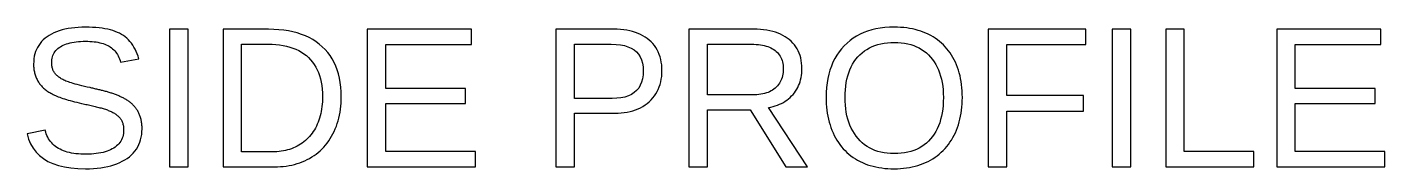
# Model space of a CAD drawing. Extents: x -27 to 133, y -77 to 15.
# Drawn here: x 72.13 to 91.97, y -55.03 to -52.97 of the extents above; entities that cross this region are included whole.
import ezdxf

# ---------------------------------------------------------------- set-up
doc = ezdxf.new("R2010")
doc.units = 0
doc.layers.get('0').update_dxf_attribs({"linetype": 'CONTINUOUS'})

msp = doc.modelspace()

# ---------------------------------------------------------------- linework, layer by layer
for points in [[(73.0422, -55.0315), (73.0998, -55.0288), (73.1552, -55.0243), (73.2086, -55.018), (73.2598, -55.0099), (73.309, -55), (73.356, -54.9883), (73.401, -54.9747), (73.4438, -54.9594), (73.4846, -54.9423), (73.5232, -54.9233), (73.5598, -54.9026), (73.5942, -54.8801), (73.6264, -54.8559), (73.6559, -54.8302), (73.6829, -54.8031), (73.7073, -54.7744), (73.7292, -54.7443), (73.7484, -54.7127), (73.7652, -54.6796), (73.7793, -54.6451), (73.7909, -54.609), (73.7999, -54.5715), (73.8063, -54.5325), (73.8101, -54.492), (73.8114, -54.45), (73.8112, -54.4333), (73.8107, -54.4169), (73.8098, -54.4009), (73.8085, -54.3852), (73.8069, -54.3699), (73.8049, -54.3549), (73.8025, -54.3402), (73.7998, -54.3258), (73.7967, -54.3118), (73.7933, -54.2982), (73.7895, -54.2848), (73.7853, -54.2718), (73.7808, -54.2592), (73.776, -54.2468), (73.7708, -54.2347), (73.7654, -54.2229), (73.7597, -54.2113), (73.7538, -54.1999), (73.7475, -54.1888), (73.741, -54.178), (73.7342, -54.1674), (73.7271, -54.157), (73.7198, -54.147), (73.7122, -54.1371), (73.7043, -54.1275), (73.6961, -54.1182), (73.6876, -54.1091), (73.679, -54.1002), (73.6701, -54.0916), (73.6609, -54.0831), (73.6516, -54.0749), (73.642, -54.0669), (73.6322, -54.0592), (73.6222, -54.0516), (73.6119, -54.0443), (73.6014, -54.0371), (73.5907, -54.0302), (73.5798, -54.0236), (73.5686, -54.0171), (73.5572, -54.0108), (73.5458, -54.0046), (73.5342, -53.9986), (73.5225, -53.9927), (73.5106, -53.9869), (73.4986, -53.9812), (73.4865, -53.9757), (73.4743, -53.9703), (73.4619, -53.965), (73.4495, -53.9599), (73.4368, -53.9548), (73.4241, -53.9499), (73.4112, -53.9452), (73.3983, -53.9405), (73.3852, -53.936), (73.372, -53.9315), (73.3588, -53.9271), (73.3455, -53.9229), (73.332, -53.9187), (73.3185, -53.9147), (73.3049, -53.9107), (73.2912, -53.9069), (73.2773, -53.9031), (73.2634, -53.8995), (73.2495, -53.8959), (73.2354, -53.8925), (73.2212, -53.8891), (73.2071, -53.8857), (73.1929, -53.8823), (73.1788, -53.879), (73.1646, -53.8756), (73.1504, -53.8723), (73.1362, -53.8689), (73.1221, -53.8656), (73.1079, -53.8623), (73.0936, -53.8589), (73.0794, -53.8556), (73.0652, -53.8523), (73.051, -53.8491), (73.0095, -53.8397), (72.9703, -53.8307), (72.9332, -53.8218), (72.8983, -53.8132), (72.8656, -53.8048), (72.8351, -53.7966), (72.8067, -53.7887), (72.7805, -53.781), (72.7565, -53.7735), (72.7346, -53.7662), (72.715, -53.7592), (72.6975, -53.7524), (72.6821, -53.7458), (72.6681, -53.7392), (72.6547, -53.7324), (72.6417, -53.7254), (72.6293, -53.7182), (72.6173, -53.7108), (72.6059, -53.7031), (72.595, -53.6952), (72.5846, -53.6871), (72.5748, -53.6788), (72.5654, -53.6702), (72.5566, -53.6615), (72.5482, -53.6525), (72.5404, -53.6433), (72.5331, -53.6338), (72.5265, -53.6239), (72.5204, -53.6136), (72.5148, -53.603), (72.5099, -53.592), (72.5055, -53.5806), (72.5018, -53.5688), (72.4986, -53.5566), (72.4959, -53.5441), (72.4939, -53.5312), (72.4925, -53.5179), (72.4916, -53.5042), (72.4913, -53.4902), (72.492, -53.4663), (72.4943, -53.4434), (72.498, -53.4214), (72.5033, -53.4003), (72.51, -53.3802), (72.5183, -53.361), (72.528, -53.3427), (72.5393, -53.3253), (72.552, -53.3089), (72.5663, -53.2934), (72.582, -53.2788), (72.5993, -53.2651), (72.618, -53.2524), (72.6382, -53.2406), (72.6597, -53.2297), (72.6826, -53.2198), (72.7068, -53.2108), (72.7324, -53.2028), (72.7593, -53.1957), (72.7876, -53.1896), (72.8172, -53.1844), (72.8481, -53.1802), (72.8804, -53.1769), (72.9141, -53.1745), (72.9491, -53.1731), (72.9854, -53.1726), (73.0186, -53.173), (73.0507, -53.1743), (73.0816, -53.1765), (73.1114, -53.1794), (73.14, -53.1833), (73.1676, -53.1879), (73.194, -53.1935), (73.2192, -53.1999), (73.2434, -53.2071), (73.2664, -53.2152), (73.2883, -53.2241), (73.309, -53.2339), (73.3286, -53.2445), (73.3472, -53.2561), (73.3649, -53.2687), (73.3816, -53.2824), (73.3973, -53.2971), (73.4122, -53.3128), (73.426, -53.3296), (73.439, -53.3474), (73.4509, -53.3662), (73.462, -53.3861), (73.4721, -53.407), (73.4812, -53.4289), (73.4894, -53.4519), (73.4967, -53.4759), (73.7644, -53.4289), (73.7526, -53.391), (73.7395, -53.3549), (73.7251, -53.3205), (73.7095, -53.2878), (73.6925, -53.2569), (73.6743, -53.2277), (73.6548, -53.2002), (73.634, -53.1746), (73.612, -53.1506), (73.5886, -53.1284), (73.564, -53.1079), (73.5381, -53.0892), (73.5109, -53.0722), (73.4822, -53.0568), (73.4515, -53.0425), (73.4189, -53.0295), (73.3844, -53.0177), (73.348, -53.0072), (73.3097, -52.9979), (73.2695, -52.9899), (73.2274, -52.983), (73.1834, -52.9775), (73.1375, -52.9731), (73.0897, -52.97), (73.0399, -52.9682), (72.9883, -52.9676), (72.9328, -52.9684), (72.8793, -52.9709), (72.8278, -52.975), (72.7783, -52.9808), (72.7308, -52.9882), (72.6854, -52.9973), (72.642, -53.008), (72.6005, -53.0204), (72.5611, -53.0344), (72.5237, -53.0501), (72.4884, -53.0675), (72.455, -53.0865), (72.4237, -53.1071), (72.3945, -53.1293), (72.3676, -53.1529), (72.3431, -53.1778), (72.321, -53.2042), (72.3011, -53.232), (72.2836, -53.2611), (72.2684, -53.2917), (72.2556, -53.3236), (72.2451, -53.357), (72.2369, -53.3918), (72.2311, -53.4279), (72.2276, -53.4655), (72.2264, -53.5044), (72.2266, -53.5216), (72.2273, -53.5384), (72.2284, -53.555), (72.23, -53.5712), (72.232, -53.5872), (72.2345, -53.6028), (72.2374, -53.6182), (72.2407, -53.6332), (72.2445, -53.6479), (72.2488, -53.6624), (72.2534, -53.6765), (72.2586, -53.6903), (72.2642, -53.7038), (72.2702, -53.717), (72.2766, -53.73), (72.2834, -53.7427), (72.2906, -53.7552), (72.2981, -53.7674), (72.3061, -53.7793), (72.3145, -53.791), (72.3233, -53.8024), (72.3325, -53.8135), (72.342, -53.8244), (72.352, -53.835), (72.3623, -53.8454), (72.3731, -53.8555), (72.3844, -53.8654), (72.3962, -53.8751), (72.4087, -53.8847), (72.4218, -53.8942), (72.4356, -53.9035), (72.4499, -53.9127), (72.4649, -53.9217), (72.4804, -53.9306), (72.4966, -53.9394), (72.5134, -53.948), (72.5308, -53.9565), (72.5488, -53.9648), (72.5675, -53.973), (72.5871, -53.9811), (72.6081, -53.9892), (72.6304, -53.9973), (72.6541, -54.0054), (72.6792, -54.0135), (72.7056, -54.0216), (72.7334, -54.0297), (72.7625, -54.0378), (72.793, -54.0459), (72.8248, -54.054), (72.858, -54.0621), (72.8926, -54.0702), (72.9285, -54.0783), (72.9494, -54.0831), (72.97, -54.0879), (72.9903, -54.0926), (73.0103, -54.0972), (73.0301, -54.1018), (73.0495, -54.1063), (73.0687, -54.1108), (73.0876, -54.1153), (73.1062, -54.1197), (73.1245, -54.124), (73.1425, -54.1283), (73.1603, -54.1325), (73.1777, -54.1367), (73.1948, -54.141), (73.2116, -54.1454), (73.228, -54.1499), (73.244, -54.1546), (73.2596, -54.1594), (73.2749, -54.1644), (73.2898, -54.1696), (73.3043, -54.1749), (73.3184, -54.1803), (73.3322, -54.1859), (73.3456, -54.1917), (73.3587, -54.1976), (73.3714, -54.2037), (73.3836, -54.2099), (73.3955, -54.2164), (73.4069, -54.2232), (73.4179, -54.2302), (73.4284, -54.2375), (73.4386, -54.245), (73.4483, -54.2528), (73.4575, -54.2608), (73.4664, -54.2691), (73.4748, -54.2776), (73.4827, -54.2864), (73.4903, -54.2955), (73.4974, -54.3048), (73.504, -54.3144), (73.5101, -54.3245), (73.5157, -54.335), (73.5208, -54.3459), (73.5253, -54.3573), (73.5293, -54.3692), (73.5327, -54.3814), (73.5356, -54.3941), (73.538, -54.4073), (73.5399, -54.4209), (73.5412, -54.4349), (73.542, -54.4493), (73.5423, -54.4642), (73.5414, -54.4907), (73.5389, -54.5161), (73.5346, -54.5406), (73.5287, -54.564), (73.5211, -54.5865), (73.5118, -54.6079), (73.5008, -54.6283), (73.4881, -54.6477), (73.4737, -54.6662), (73.4576, -54.6836), (73.4398, -54.7), (73.4203, -54.7154), (73.3991, -54.7298), (73.3764, -54.7432), (73.3523, -54.7555), (73.3267, -54.7668), (73.2997, -54.7769), (73.2713, -54.786), (73.2414, -54.794), (73.2101, -54.801), (73.1774, -54.8069), (73.1433, -54.8117), (73.1078, -54.8154), (73.0708, -54.8181), (73.0324, -54.8197), (72.9926, -54.8203), (72.954, -54.8198), (72.9167, -54.8183), (72.8806, -54.8157), (72.8458, -54.8122), (72.8123, -54.8077), (72.78, -54.8022), (72.749, -54.7957), (72.7193, -54.7882), (72.6908, -54.7796), (72.6636, -54.7701), (72.6377, -54.7596), (72.613, -54.7481), (72.5896, -54.7355), (72.5674, -54.7219), (72.5464, -54.7072), (72.5267, -54.6913), (72.5081, -54.6743), (72.4908, -54.6561), (72.4747, -54.6368), (72.4598, -54.6164), (72.4461, -54.5948), (72.4336, -54.5721), (72.4224, -54.5483), (72.4123, -54.5233), (72.4035, -54.4972), (72.3959, -54.4699), (72.1324, -54.5226), (72.1541, -54.598), (72.183, -54.6674), (72.2192, -54.7308), (72.2627, -54.7881), (72.3135, -54.8394), (72.3716, -54.8846), (72.437, -54.9238), (72.5097, -54.957), (72.5897, -54.9842), (72.677, -55.0053), (72.7715, -55.0204), (72.8734, -55.0294), (72.9826, -55.0324)], [(84.8483, -55.0317), (84.894, -55.0294), (84.9387, -55.0257), (84.9824, -55.0204), (85.0252, -55.0137), (85.067, -55.0054), (85.1079, -54.9957), (85.1478, -54.9844), (85.1867, -54.9717), (85.2247, -54.9575), (85.2617, -54.9417), (85.2977, -54.9245), (85.3328, -54.9057), (85.3668, -54.8856), (85.3996, -54.8641), (85.4311, -54.8414), (85.4614, -54.8173), (85.4904, -54.792), (85.5182, -54.7654), (85.5448, -54.7374), (85.5701, -54.7082), (85.5942, -54.6777), (85.6171, -54.6458), (85.6387, -54.6127), (85.659, -54.5783), (85.6782, -54.5426), (85.696, -54.5057), (85.7123, -54.468), (85.7273, -54.4293), (85.7408, -54.3897), (85.7529, -54.3491), (85.7636, -54.3077), (85.7729, -54.2653), (85.7807, -54.222), (85.7871, -54.1777), (85.7921, -54.1325), (85.7957, -54.0864), (85.7978, -54.0394), (85.7985, -53.9915), (85.7978, -53.9433), (85.7957, -53.8962), (85.7922, -53.85), (85.7873, -53.8049), (85.7809, -53.7607), (85.7732, -53.7175), (85.764, -53.6754), (85.7535, -53.6342), (85.7415, -53.594), (85.7281, -53.5548), (85.7134, -53.5166), (85.6972, -53.4794), (85.6796, -53.4432), (85.6607, -53.4081), (85.6405, -53.3744), (85.6191, -53.3419), (85.5964, -53.3108), (85.5724, -53.281), (85.5472, -53.2524), (85.5208, -53.2252), (85.4931, -53.1993), (85.4641, -53.1747), (85.4339, -53.1514), (85.4024, -53.1294), (85.3697, -53.1087), (85.3357, -53.0893), (85.3006, -53.0713), (85.2645, -53.0547), (85.2275, -53.0396), (85.1895, -53.0259), (85.1506, -53.0137), (85.1107, -53.0029), (85.0698, -52.9935), (85.028, -52.9856), (84.9852, -52.9791), (84.9415, -52.974), (84.8968, -52.9704), (84.8511, -52.9683), (84.8045, -52.9676), (84.7334, -52.9692), (84.6648, -52.974), (84.5986, -52.982), (84.5349, -52.9932), (84.4736, -53.0077), (84.4147, -53.0253), (84.3583, -53.0462), (84.3043, -53.0703), (84.2528, -53.0976), (84.2037, -53.1281), (84.1571, -53.1618), (84.1129, -53.1987), (84.0711, -53.2389), (84.0321, -53.2818), (83.9963, -53.3273), (83.9636, -53.3752), (83.9339, -53.4257), (83.9074, -53.4786), (83.8841, -53.534), (83.8638, -53.5919), (83.8466, -53.6523), (83.8326, -53.7151), (83.8217, -53.7805), (83.8139, -53.8483), (83.8092, -53.9186), (83.8077, -53.9915), (83.8084, -54.0396), (83.8105, -54.0869), (83.814, -54.1332), (83.8189, -54.1785), (83.8252, -54.223), (83.8328, -54.2665), (83.8419, -54.309), (83.8524, -54.3506), (83.8643, -54.3913), (83.8776, -54.4311), (83.8923, -54.4699), (83.9084, -54.5078), (83.9259, -54.5447), (83.9447, -54.5805), (83.9647, -54.615), (83.9861, -54.6482), (84.0086, -54.68), (84.0325, -54.7106), (84.0576, -54.7398), (84.0839, -54.7676), (84.1115, -54.7942), (84.1404, -54.8194), (84.1705, -54.8433), (84.2018, -54.8659), (84.2345, -54.8872), (84.2683, -54.9071), (84.3034, -54.9257), (84.3394, -54.9427), (84.3764, -54.9583), (84.4144, -54.9724), (84.4534, -54.985), (84.4934, -54.9961), (84.5345, -55.0058), (84.5765, -55.0139), (84.6195, -55.0206), (84.6636, -55.0258), (84.7086, -55.0295), (84.7546, -55.0317), (84.8017, -55.0324)], [(74.4865, -52.9975), (74.2146, -52.9975), (74.2146, -55.004), (74.4865, -55.004)], [(75.7898, -55.0032), (75.8332, -55.001), (75.8759, -54.9974), (75.9178, -54.9922), (75.9588, -54.9856), (75.9991, -54.9776), (76.0385, -54.9681), (76.0771, -54.9571), (76.1149, -54.9446), (76.152, -54.9307), (76.1882, -54.9153), (76.2235, -54.8984), (76.2581, -54.8801), (76.2917, -54.8604), (76.3241, -54.8394), (76.3553, -54.8171), (76.3853, -54.7935), (76.4141, -54.7687), (76.4417, -54.7425), (76.4681, -54.7151), (76.4933, -54.6863), (76.5173, -54.6563), (76.5401, -54.625), (76.5617, -54.5924), (76.5821, -54.5585), (76.6013, -54.5234), (76.6192, -54.4871), (76.6357, -54.4499), (76.6508, -54.4118), (76.6644, -54.3727), (76.6765, -54.3328), (76.6873, -54.2919), (76.6966, -54.2501), (76.7045, -54.2074), (76.7109, -54.1638), (76.7159, -54.1192), (76.7195, -54.0738), (76.7217, -54.0274), (76.7224, -53.9801), (76.7207, -53.9088), (76.7158, -53.8401), (76.7076, -53.774), (76.6962, -53.7104), (76.6814, -53.6494), (76.6634, -53.5909), (76.6421, -53.535), (76.6175, -53.4816), (76.5896, -53.4308), (76.5585, -53.3826), (76.5241, -53.3368), (76.4864, -53.2937), (76.4454, -53.2531), (76.4014, -53.2153), (76.3547, -53.1805), (76.3052, -53.1487), (76.2529, -53.12), (76.1979, -53.0943), (76.1401, -53.0716), (76.0796, -53.0519), (76.0163, -53.0353), (75.9503, -53.0217), (75.8815, -53.0111), (75.81, -53.0035), (75.7357, -52.999), (75.6586, -52.9975), (74.995, -52.9975), (74.995, -55.004), (75.7455, -55.004)], [(78.682, -54.7818), (77.3733, -54.7818), (77.3733, -54.0826), (78.5382, -54.0826), (78.5382, -53.8633), (77.3733, -53.8633), (77.3733, -53.2196), (78.6236, -53.2196), (78.6236, -52.9975), (77.1013, -52.9975), (77.1013, -55.004), (78.682, -55.004)], [(80.1291, -54.2222), (80.7186, -54.2222), (80.7669, -54.2212), (80.8136, -54.2182), (80.8587, -54.2132), (80.9023, -54.2062), (80.9443, -54.1973), (80.9847, -54.1864), (81.0235, -54.1734), (81.0608, -54.1585), (81.0965, -54.1416), (81.1306, -54.1227), (81.1631, -54.1018), (81.1941, -54.079), (81.2234, -54.0541), (81.2509, -54.0276), (81.2762, -53.9996), (81.2993, -53.9703), (81.3202, -53.9397), (81.3389, -53.9076), (81.3554, -53.8741), (81.3697, -53.8393), (81.3818, -53.8031), (81.3917, -53.7655), (81.3994, -53.7265), (81.4049, -53.6861), (81.4082, -53.6444), (81.4093, -53.6013), (81.4082, -53.5578), (81.4049, -53.5158), (81.3994, -53.4754), (81.3918, -53.4365), (81.3819, -53.3992), (81.3698, -53.3633), (81.3556, -53.3291), (81.3392, -53.2963), (81.3205, -53.2651), (81.2997, -53.2354), (81.2767, -53.2073), (81.2515, -53.1806), (81.2241, -53.1555), (81.1948, -53.1322), (81.1636, -53.1106), (81.1306, -53.091), (81.0958, -53.0732), (81.0592, -53.0573), (81.0208, -53.0433), (80.9806, -53.0311), (80.9386, -53.0208), (80.8948, -53.0124), (80.8492, -53.0059), (80.8018, -53.0012), (80.7525, -52.9984), (80.7015, -52.9975), (79.8571, -52.9975), (79.8571, -55.004), (80.1291, -55.004)], [(82.0745, -54.1709), (82.6996, -54.1709), (83.2208, -55.004), (83.5341, -55.004), (82.9645, -54.1396), (82.9992, -54.1328), (83.0327, -54.1246), (83.065, -54.1152), (83.0962, -54.1044), (83.1262, -54.0922), (83.155, -54.0788), (83.1827, -54.064), (83.2092, -54.0479), (83.2345, -54.0304), (83.2587, -54.0116), (83.2816, -53.9915), (83.3034, -53.9701), (83.3241, -53.9473), (83.3433, -53.9234), (83.3611, -53.8987), (83.3773, -53.8732), (83.3919, -53.8468), (83.405, -53.8196), (83.4166, -53.7915), (83.4266, -53.7626), (83.4351, -53.7328), (83.442, -53.7022), (83.4474, -53.6708), (83.4513, -53.6385), (83.4536, -53.6053), (83.4544, -53.5714), (83.4533, -53.5304), (83.45, -53.4909), (83.4445, -53.4528), (83.4369, -53.4161), (83.4271, -53.3808), (83.4151, -53.3469), (83.4009, -53.3145), (83.3845, -53.2834), (83.366, -53.2537), (83.3452, -53.2255), (83.3223, -53.1986), (83.2972, -53.1732), (83.2699, -53.1491), (83.2407, -53.1267), (83.2095, -53.106), (83.1766, -53.0872), (83.1418, -53.0702), (83.1052, -53.0549), (83.0668, -53.0414), (83.0266, -53.0298), (82.9845, -53.0199), (82.9406, -53.0118), (82.8948, -53.0055), (82.8472, -53.001), (82.7978, -52.9984), (82.7466, -52.9975), (81.8025, -52.9975), (81.8025, -55.004), (82.0745, -55.004)], [(86.4494, -54.1908), (87.5687, -54.1908), (87.5687, -53.9658), (86.4494, -53.9658), (86.4494, -53.2196), (87.6029, -53.2196), (87.6029, -52.9975), (86.1775, -52.9975), (86.1775, -55.004), (86.4494, -55.004)], [(88.261, -52.9975), (87.989, -52.9975), (87.989, -55.004), (88.261, -55.004)], [(90.0553, -54.7818), (89.0414, -54.7818), (89.0414, -52.9975), (88.7694, -52.9975), (88.7694, -55.004), (90.0553, -55.004)], [(91.9722, -54.7818), (90.6635, -54.7818), (90.6635, -54.0826), (91.8284, -54.0826), (91.8284, -53.8633), (90.6635, -53.8633), (90.6635, -53.2196), (91.9138, -53.2196), (91.9138, -52.9975), (90.3915, -52.9975), (90.3915, -55.004), (91.9722, -55.004)], [(75.267, -53.2153), (75.6529, -53.2153), (75.7114, -53.2165), (75.7678, -53.22), (75.8219, -53.2258), (75.8739, -53.2339), (75.9238, -53.2443), (75.9715, -53.257), (76.017, -53.2721), (76.0603, -53.2895), (76.1015, -53.3092), (76.1405, -53.3312), (76.1774, -53.3555), (76.2121, -53.3822), (76.2446, -53.4112), (76.2748, -53.4423), (76.3026, -53.4756), (76.328, -53.511), (76.351, -53.5484), (76.3716, -53.588), (76.3897, -53.6297), (76.4054, -53.6734), (76.4187, -53.7193), (76.4296, -53.7673), (76.4381, -53.8173), (76.4441, -53.8695), (76.4477, -53.9237), (76.449, -53.9801), (76.4484, -54.0178), (76.4468, -54.0548), (76.4442, -54.0909), (76.4405, -54.1263), (76.4357, -54.161), (76.4298, -54.1948), (76.4229, -54.2279), (76.415, -54.2602), (76.406, -54.2918), (76.3959, -54.3225), (76.3847, -54.3525), (76.3725, -54.3817), (76.3592, -54.4101), (76.345, -54.4377), (76.3298, -54.4642), (76.3137, -54.4897), (76.2967, -54.5142), (76.2788, -54.5377), (76.2599, -54.5602), (76.2401, -54.5817), (76.2194, -54.6021), (76.1978, -54.6216), (76.1753, -54.64), (76.1519, -54.6574), (76.1275, -54.6739), (76.1022, -54.6893), (76.0761, -54.7036), (76.0495, -54.7168), (76.0221, -54.7288), (75.9942, -54.7397), (75.9656, -54.7494), (75.9364, -54.758), (75.9065, -54.7655), (75.876, -54.7718), (75.8449, -54.7769), (75.8132, -54.7809), (75.7808, -54.7838), (75.7478, -54.7855), (75.7141, -54.7861), (75.267, -54.7861)], [(80.1291, -53.2153), (80.6688, -53.2153), (80.7379, -53.2176), (80.8014, -53.2245), (80.8595, -53.236), (80.912, -53.2521), (80.959, -53.2728), (81.0004, -53.2982), (81.0364, -53.3281), (81.0668, -53.3626), (81.0916, -53.4017), (81.111, -53.4454), (81.1248, -53.4937), (81.1331, -53.5466), (81.1359, -53.6041), (81.1332, -53.6637), (81.1251, -53.7186), (81.1116, -53.7687), (81.0927, -53.814), (81.0684, -53.8545), (81.0388, -53.8903), (81.0037, -53.9213), (80.9633, -53.9475), (80.9174, -53.969), (80.8662, -53.9857), (80.8096, -53.9976), (80.7476, -54.0047), (80.6802, -54.0071), (80.1291, -54.0071)], [(82.0745, -53.2153), (82.7196, -53.2153), (82.7533, -53.2159), (82.7859, -53.2175), (82.8172, -53.2202), (82.8472, -53.224), (82.876, -53.2289), (82.9036, -53.2349), (82.93, -53.242), (82.9551, -53.2501), (82.9789, -53.2594), (83.0016, -53.2697), (83.023, -53.2811), (83.0431, -53.2936), (83.062, -53.3072), (83.0796, -53.3218), (83.0958, -53.3374), (83.1106, -53.354), (83.1239, -53.3716), (83.1359, -53.3902), (83.1465, -53.4097), (83.1556, -53.4303), (83.1634, -53.4518), (83.1697, -53.4743), (83.1746, -53.4978), (83.1781, -53.5223), (83.1802, -53.5477), (83.1809, -53.5742), (83.1803, -53.6016), (83.1782, -53.6279), (83.1747, -53.6534), (83.1698, -53.6779), (83.1636, -53.7014), (83.1559, -53.724), (83.1469, -53.7456), (83.1365, -53.7663), (83.1246, -53.7861), (83.1114, -53.8048), (83.0968, -53.8227), (83.0808, -53.8395), (83.0635, -53.8555), (83.0448, -53.8703), (83.025, -53.884), (83.004, -53.8964), (82.9819, -53.9077), (82.9587, -53.9178), (82.9342, -53.9267), (82.9087, -53.9345), (82.8819, -53.941), (82.854, -53.9464), (82.825, -53.9505), (82.7948, -53.9535), (82.7634, -53.9553), (82.7309, -53.9559), (82.0745, -53.9559)], [(84.7506, -54.8104), (84.7013, -54.8065), (84.6537, -54.7999), (84.6079, -54.7907), (84.5638, -54.779), (84.5215, -54.7645), (84.4809, -54.7475), (84.4421, -54.7279), (84.405, -54.7056), (84.3696, -54.6807), (84.336, -54.6532), (84.3042, -54.623), (84.274, -54.5903), (84.2459, -54.5553), (84.22, -54.5185), (84.1964, -54.4798), (84.175, -54.4393), (84.1559, -54.3969), (84.139, -54.3527), (84.1244, -54.3066), (84.112, -54.2587), (84.1019, -54.2089), (84.094, -54.1573), (84.0884, -54.1039), (84.085, -54.0486), (84.0839, -53.9915), (84.085, -53.934), (84.0884, -53.8785), (84.0939, -53.825), (84.1017, -53.7735), (84.1117, -53.724), (84.124, -53.6766), (84.1384, -53.6311), (84.1551, -53.5877), (84.174, -53.5462), (84.1952, -53.5068), (84.2185, -53.4693), (84.2441, -53.4339), (84.2719, -53.4005), (84.3017, -53.3693), (84.3334, -53.3406), (84.367, -53.3144), (84.4024, -53.2907), (84.4397, -53.2695), (84.4788, -53.2508), (84.5198, -53.2346), (84.5626, -53.2209), (84.6073, -53.2097), (84.6538, -53.2009), (84.7022, -53.1947), (84.7524, -53.191), (84.8045, -53.1897), (84.8562, -53.191), (84.906, -53.1948), (84.954, -53.2011), (85.0002, -53.2099), (85.0446, -53.2213), (85.0871, -53.2352), (85.1278, -53.2516), (85.1666, -53.2706), (85.2037, -53.2921), (85.2389, -53.3161), (85.2723, -53.3427), (85.3038, -53.3717), (85.3336, -53.4033), (85.3613, -53.4371), (85.3867, -53.4729), (85.41, -53.5105), (85.4311, -53.55), (85.4499, -53.5914), (85.4665, -53.6348), (85.4809, -53.68), (85.4931, -53.7272), (85.5031, -53.7762), (85.5108, -53.8272), (85.5164, -53.88), (85.5197, -53.9348), (85.5208, -53.9915), (85.5197, -54.0507), (85.5164, -54.1078), (85.5109, -54.1628), (85.5032, -54.2157), (85.4933, -54.2665), (85.4812, -54.3152), (85.4669, -54.3618), (85.4504, -54.4063), (85.4317, -54.4487), (85.4108, -54.489), (85.3877, -54.5273), (85.3625, -54.5634), (85.335, -54.5974), (85.3054, -54.6291), (85.274, -54.6583), (85.2406, -54.6849), (85.2053, -54.709), (85.1681, -54.7306), (85.129, -54.7496), (85.088, -54.7661), (85.045, -54.78), (85.0002, -54.7914), (84.9534, -54.8003), (84.9047, -54.8066), (84.8542, -54.8104), (84.8017, -54.8117)]]:
    msp.add_lwpolyline(points, close=True)

doc.saveas('drawing.dxf')
